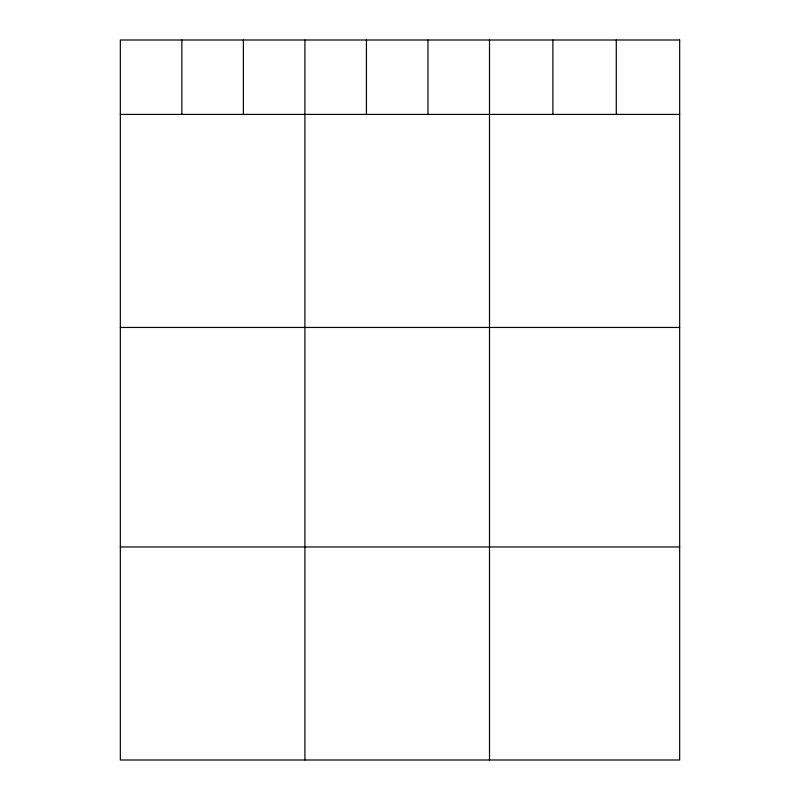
<?xml version="1.0" encoding="UTF-8"?>
<svg xmlns="http://www.w3.org/2000/svg" width="800" height="800" viewBox="0 0 800 800"><rect width="100%" height="100%" fill="white"/><g stroke="black" fill="none" stroke-linecap="round" stroke-linejoin="round"><path stroke-width="1.2" d="M120.33 114.41L679.67 114.41M120.33 327.46L679.67 327.46M120.33 546.96L679.67 546.96M616.28 40L616.28 114.41M552.89 40L552.89 114.41M489.5 40L489.5 760M427.97 40L427.97 114.41M366.44 40L366.44 114.41M304.91 40L304.91 760M243.38 40L243.38 114.41M181.86 40L181.86 114.41M679.67 40L120.33 40L120.33 760L679.67 760L679.67 40"/></g></svg>
